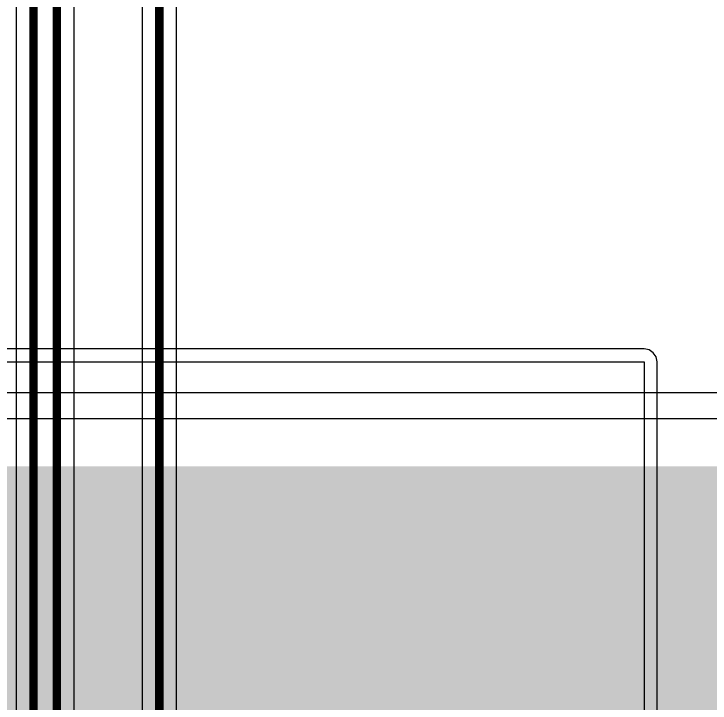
# Model space of a CAD drawing. Header units: inches. Extents: x 0 to 5379, y 0 to 5429.
# Drawn here: x 247.36 to 268.26, y 149.44 to 170.14 of the extents above; entities that cross this region are included whole.
import ezdxf

# ---------------------------------------------------------------- set-up
doc = ezdxf.new("R2010")
doc.units = ezdxf.units.IN
for name, color, linetype in [('Bottom Layer', 5, 'Continuous'), ('Bottom Solder', 6, 'Continuous'), ('PWR', 156, 'Continuous'), ('SIG 01', 90, 'Continuous')]:
    doc.layers.add(name, color=color, linetype=linetype)

msp = doc.modelspace()

# ---------------------------------------------------------------- hatches: boundary and pattern name
at = {"layer": 'Bottom Solder'}
for points in [[(191.321, 149.166), (306.197, 149.166), (306.197, 156.552), (191.321, 156.552)], [(248.535, 140.75), (306.197, 140.75), (306.197, 156.552), (248.535, 156.552)]]:
    msp.add_hatch(color=6, dxfattribs=at).paths.add_polyline_path(points)

# ---------------------------------------------------------------- linework, layer by layer
at = {"layer": 'Bottom Layer'}
for p, q in [((302.507, 158.757), (243.469, 158.757)), ((237.642, 157.988), (303.276, 157.988))]:
    msp.add_line(p, q, dxfattribs=at)
at = {"layer": 'PWR'}
for p, q in [((266.282, 160.078), (225.738, 160.078)), ((266.431, 160.049), (266.282, 160.078)), ((266.557, 159.964), (266.431, 160.049)), ((266.641, 159.838), (266.557, 159.964)), ((225.738, 159.69), (266.282, 159.69)), ((266.282, 159.69), (266.282, 120.726)), ((266.671, 159.69), (266.641, 159.838)), ((266.671, 120.726), (266.671, 159.69))]:
    msp.add_line(p, q, dxfattribs=at)
at = {"layer": 'SIG 01'}
for p, q in [((249.17, 141.397), (249.17, 182.018)), ((247.433, 181.332), (247.433, 149.043)), ((252.244, 125.962), (252.244, 180.482)), ((251.208, 180.267), (251.208, 136.416))]:
    msp.add_line(p, q, dxfattribs=at)
for points in [[(248.652, 141.397, 0.254, 0.254, 0), (248.652, 182.133, 0.254, 0.254, 0)], [(247.951, 141.659, 0.254, 0.254, 0), (247.951, 181.546, 0.254, 0.254, 0)], [(251.726, 125.748, 0.254, 0.254, 0), (251.726, 180.482, 0.254, 0.254, 0)]]:
    msp.add_lwpolyline(points, format="xyseb", dxfattribs=at)

doc.saveas('drawing.dxf')
